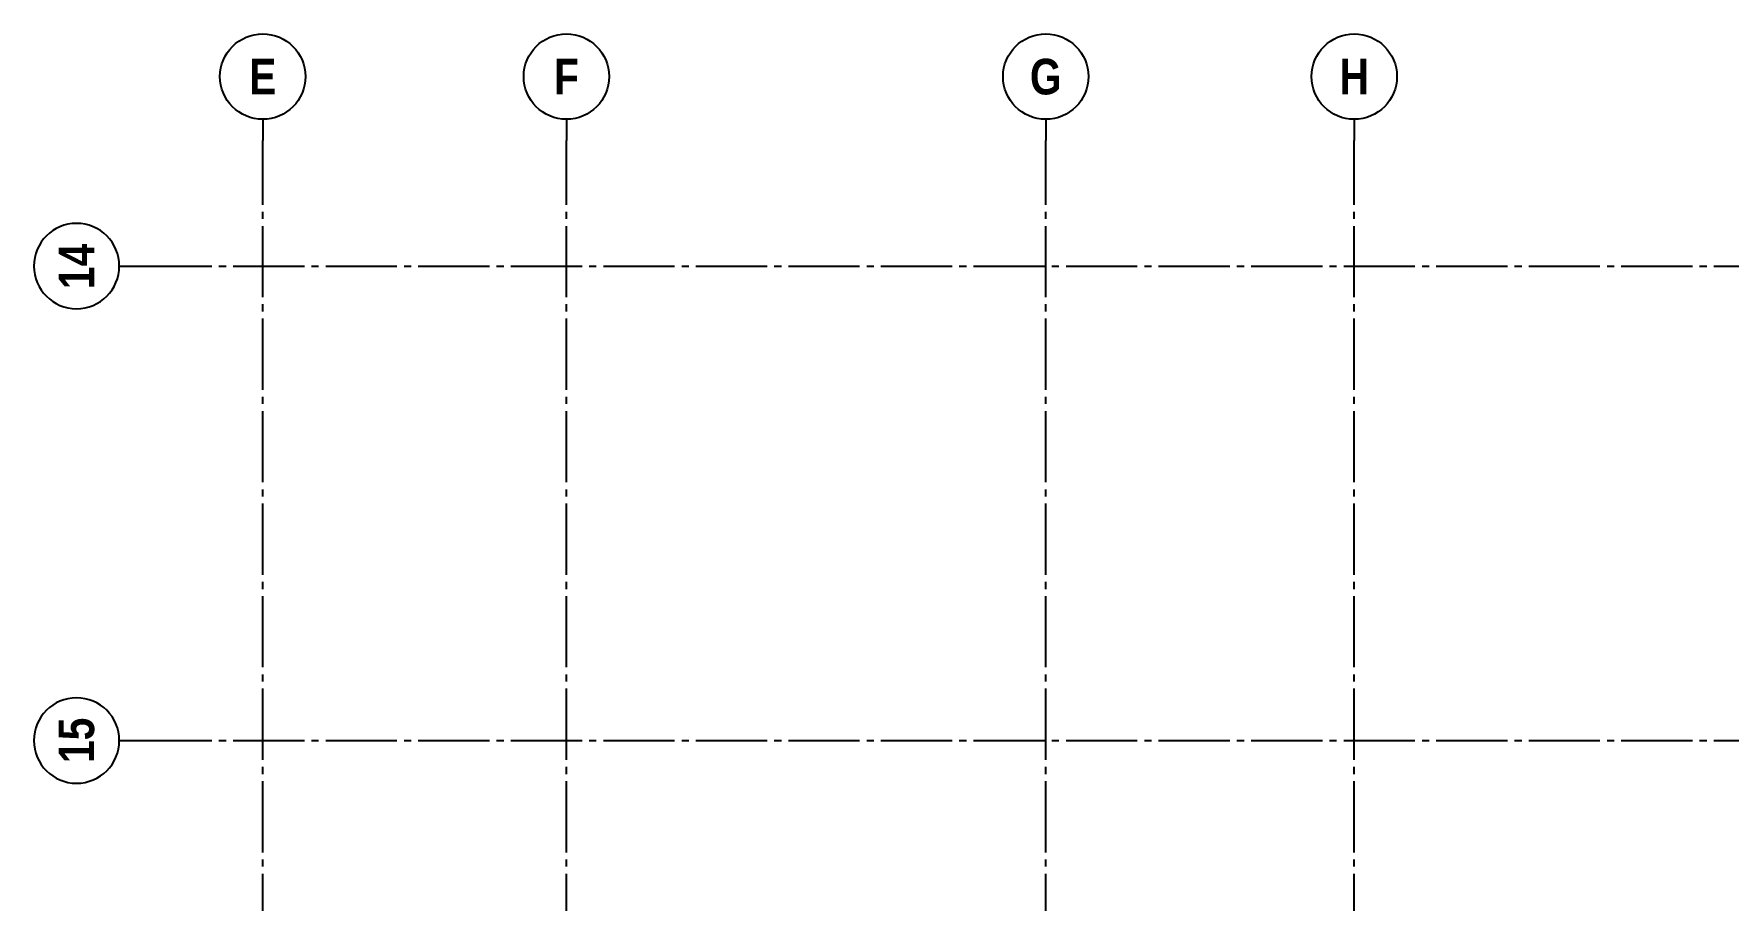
# Model space of a CAD drawing. Header units: millimetres. Extents: x -3973692 to -2843767, y 592734 to 838475.
# Drawn here: x -3315167 to -3279467, y 645467 to 663724 of the extents above; entities that cross this region are included whole.
import ezdxf
from ezdxf.enums import TextEntityAlignment as Align

# ---------------------------------------------------------------- set-up
doc = ezdxf.new("R2010")
doc.units = ezdxf.units.MM
doc.header["$MEASUREMENT"] = 0
doc.linetypes.add('CHG_XX_Luoi truc-Block C$0$MB_Luoi truc-150-TWC$0$Center101', pattern=[13, 10, -1, 1, -1])
doc.linetypes.add('DIVIDE2', pattern=[15.875, 6.35, -3.175, 0, -3.175, 0, -3.175])
doc.layers.add("'S_General_Divide_3 Intermediate", color=3, linetype='DIVIDE2', lineweight=40)
doc.layers.add('CHG_XX_Cot_Block C-T2-3$0$Dim 200', color=1, linetype='Continuous', lineweight=5)
doc.layers.add('CHG_XX_Luoi truc-Block C$0$MB_Luoi truc-150-TWC$0$Grid', color=34, linetype='Continuous')
doc.layers.add('CHG_XX_Luoi truc-Block C$0$MB_Luoi truc-150-TWC$0$Grid Line', color=251, linetype='CHG_XX_Luoi truc-Block C$0$MB_Luoi truc-150-TWC$0$Center101')
doc.styles.add('CHG_XX_Luoi truc-Block C$0$MB_Luoi truc-150-TWC$0$Grid A-F$0$VNI-HelveCB', font='')
doc.styles.get('CHG_XX_Luoi truc-Block C$0$MB_Luoi truc-150-TWC$0$Grid A-F$0$VNI-HelveCB').set_extended_font_data('VNI-Helve-Condense', bold=True)

# ---------------------------------------------------------------- blocks, each defined once
blk = doc.blocks.new('*U3101')
at = {"layer": 'CHG_XX_Luoi truc-Block C$0$MB_Luoi truc-150-TWC$0$Grid', "lineweight": -2}
for p, q in [((0, 449), (0, 446)), ((0, -3), (0, 0))]:
    blk.add_line(p, q, dxfattribs=at)
for centre in [(0, 455), (0, -9)]:
    blk.add_circle(centre, 6, dxfattribs=at)
at = {"layer": 'CHG_XX_Luoi truc-Block C$0$MB_Luoi truc-150-TWC$0$Grid Line'}
blk.add_line((0, 0), (0, 446), dxfattribs=at)
at = {"layer": 'CHG_XX_Luoi truc-Block C$0$MB_Luoi truc-150-TWC$0$Grid', "lineweight": -2, "style": 'CHG_XX_Luoi truc-Block C$0$MB_Luoi truc-150-TWC$0$Grid A-F$0$VNI-HelveCB'}
for tag, p in [('GRIDSUB', (0, 455)), ('GRID', (0, -9))]:
    blk.add_attdef(tag, text='', height=5, dxfattribs=at).set_placement(p, align=Align.MIDDLE)
blk = doc.blocks.new('*U3103')
at = {"layer": 'CHG_XX_Luoi truc-Block C$0$MB_Luoi truc-150-TWC$0$Grid', "lineweight": -2}
blk.add_line((0, 363), (0, 360), dxfattribs=at)
blk.add_circle((0, 369), 6, dxfattribs=at)
at = {"layer": 'CHG_XX_Luoi truc-Block C$0$MB_Luoi truc-150-TWC$0$Grid Line'}
blk.add_line((0, 0), (0, 360), dxfattribs=at)
at = {"layer": 'CHG_XX_Luoi truc-Block C$0$MB_Luoi truc-150-TWC$0$Grid', "lineweight": -2, "style": 'CHG_XX_Luoi truc-Block C$0$MB_Luoi truc-150-TWC$0$Grid A-F$0$VNI-HelveCB'}
for tag, p in [('GRIDSUB', (0, 369)), ('GRID', (0, -9))]:
    blk.add_attdef(tag, text='', height=5, dxfattribs=at).set_placement(p, align=Align.MIDDLE)
blk = doc.blocks.new('CHG_XX_Luoi truc-Block C')
at = {"layer": 'CHG_XX_Luoi truc-Block C$0$MB_Luoi truc-150-TWC$0$Grid'}
ref = blk.add_blockref('*U3103', (8004543.5, 945886.7), dxfattribs=dict(at, xscale=150, yscale=150, zscale=150))
ref.add_attrib('GRIDSUB', 'E', dxfattribs={"lineweight": -2, "height": 750, "style": 'CHG_XX_Luoi truc-Block C$0$MB_Luoi truc-150-TWC$0$Grid A-F$0$VNI-HelveCB'}).set_placement((8004543.5, 1001236.7), align=Align.MIDDLE)
ref = blk.add_blockref('*U3103', (8010943.5, 945886.7), dxfattribs=dict(at, xscale=150, yscale=150, zscale=150))
ref.add_attrib('GRIDSUB', 'F', dxfattribs={"lineweight": -2, "height": 750, "style": 'CHG_XX_Luoi truc-Block C$0$MB_Luoi truc-150-TWC$0$Grid A-F$0$VNI-HelveCB'}).set_placement((8010943.5, 1001236.7), align=Align.MIDDLE)
ref = blk.add_blockref('*U3103', (8021043.5, 945886.7), dxfattribs=dict(at, xscale=150, yscale=150, zscale=150))
ref.add_attrib('GRIDSUB', 'G', dxfattribs={"lineweight": -2, "height": 750, "style": 'CHG_XX_Luoi truc-Block C$0$MB_Luoi truc-150-TWC$0$Grid A-F$0$VNI-HelveCB'}).set_placement((8021043.5, 1001236.7), align=Align.MIDDLE)
ref = blk.add_blockref('*U3103', (8027543.5, 945886.7), dxfattribs=dict(at, xscale=150, yscale=150, zscale=150))
ref.add_attrib('GRIDSUB', 'H', dxfattribs={"lineweight": -2, "height": 750, "style": 'CHG_XX_Luoi truc-Block C$0$MB_Luoi truc-150-TWC$0$Grid A-F$0$VNI-HelveCB'}).set_placement((8027543.5, 1001236.7), align=Align.MIDDLE)
ref = blk.add_blockref('*U3101', (8001971.7, 997243.8), dxfattribs=dict(at, xscale=-150, yscale=150, zscale=150, rotation=270))
ref.add_attrib('GRID', '14', dxfattribs={"lineweight": -2, "height": 750, "rotation": 90, "style": 'CHG_XX_Luoi truc-Block C$0$MB_Luoi truc-150-TWC$0$Grid A-F$0$VNI-HelveCB'}).set_placement((8000621.7, 997235.8), align=Align.MIDDLE)
ref.add_attrib('GRIDSUB', '14', dxfattribs={"lineweight": -2, "height": 750, "rotation": 90, "style": 'CHG_XX_Luoi truc-Block C$0$MB_Luoi truc-150-TWC$0$Grid A-F$0$VNI-HelveCB'}).set_placement((8070221.7, 997235.8), align=Align.MIDDLE)
ref = blk.add_blockref('*U3101', (8001971.7, 987243.8), dxfattribs=dict(at, xscale=-150, yscale=150, zscale=150, rotation=270))
ref.add_attrib('GRID', '15', dxfattribs={"lineweight": -2, "height": 750, "rotation": 90, "style": 'CHG_XX_Luoi truc-Block C$0$MB_Luoi truc-150-TWC$0$Grid A-F$0$VNI-HelveCB'}).set_placement((8000621.7, 987247.8), align=Align.MIDDLE)
ref.add_attrib('GRIDSUB', '15', dxfattribs={"lineweight": -2, "height": 750, "rotation": 90, "style": 'CHG_XX_Luoi truc-Block C$0$MB_Luoi truc-150-TWC$0$Grid A-F$0$VNI-HelveCB'}).set_placement((8070221.7, 987247.8), align=Align.MIDDLE)
blk = doc.blocks.new('CHG_XX_Cot_Block C-T2-3')
at = {"layer": 'CHG_XX_Cot_Block C-T2-3$0$Dim 200'}
blk.add_blockref('CHG_XX_Luoi truc-Block C', (0, 0), dxfattribs=at)

msp = doc.modelspace()

# ---------------------------------------------------------------- block references
at = {"layer": "'S_General_Divide_3 Intermediate"}
msp.add_blockref('CHG_XX_Cot_Block C-T2-3', (-11314888.7, -338412.8), dxfattribs=at)

doc.saveas('drawing.dxf')
